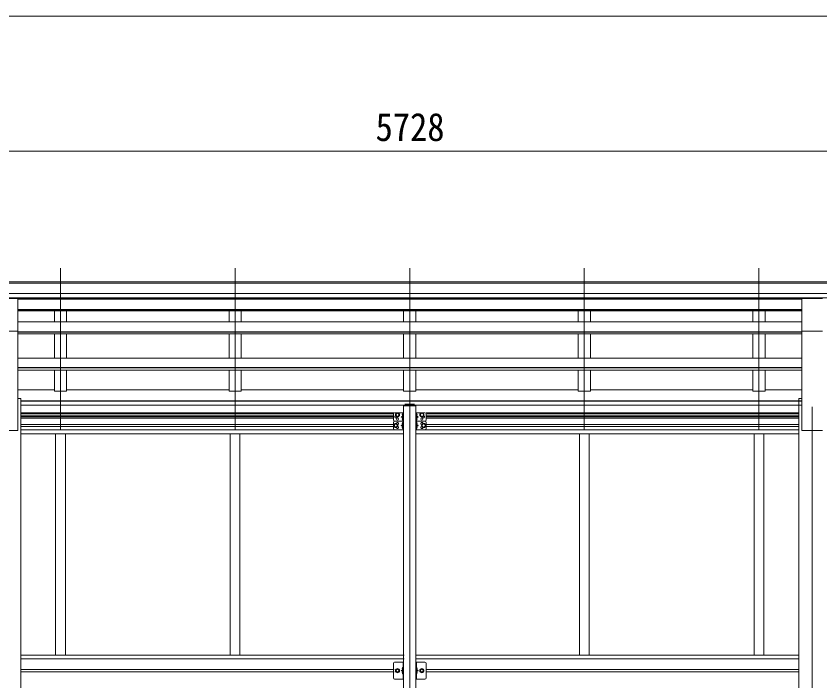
# Model space of a CAD drawing. Units: millimetres at full size, sheet at 1:35; details may follow other scales. Extents: x -9783 to 9892, y -6828 to 6752.
# Drawn here: x 3601 to 6897, y 458 to 3185 of the extents above; entities that cross this region are included whole.
import ezdxf
from ezdxf.enums import TextEntityAlignment as Align

# ---------------------------------------------------------------- set-up
doc = ezdxf.new("R2010")
doc.units = ezdxf.units.MM
doc.header["$LTSCALE"] = 35
for name, color, linetype, lineweight in [('0-1_本体', 4, 'Continuous', 9), ('0-2_部品', 7, 'Continuous', 9), ('0-8_PARTS2', 2, 'Continuous', 9), ('0-A_寸法', 4, 'Continuous', 9), ('1-1_GLASS', 4, 'Continuous', 9), ('1-3_NOTPRINT', 7, 'Continuous', 9), ('1-7', 7, 'Continuous', 9), ('1-8', 2, 'Continuous', 9)]:
    doc.layers.add(name, color=color, linetype=linetype, lineweight=lineweight)
doc.styles.add('ＭＳ ゴシック', font='')
doc.styles.get('ＭＳ ゴシック').set_extended_font_data('MS Gothic')

msp = doc.modelspace()

# ---------------------------------------------------------------- linework, layer by layer
at = {"layer": '0-1_本体'}
for p, q in [((8072.84, 2095.71), (2367.84, 2095.71)), ((8072.84, 2090.35), (2367.84, 2090.35)), ((8072.84, 2046.83), (2357.84, 2046.83)), ((8072.84, 2029.16), (2357.84, 2029.16)), ((6822.84, 2026.79), (3607.84, 2026.79)), ((6822.84, 2023.83), (3607.84, 2023.83)), ((3758.34, 2026.79), (3758.34, 2023.83)), ((3808.34, 2026.79), (3808.34, 2023.83)), ((4474.34, 2026.79), (4474.34, 2023.83)), ((4524.34, 2026.79), (4524.34, 2023.83)), ((5190.34, 2026.79), (5190.34, 2023.83)), ((5240.34, 2026.79), (5240.34, 2023.83)), ((5906.34, 2026.79), (5906.34, 2023.83)), ((5956.34, 2026.79), (5956.34, 2023.83)), ((6622.34, 2026.79), (6622.34, 2023.83)), ((6672.34, 2026.79), (6672.34, 2023.83)), ((6822.84, 1981.87), (3607.84, 1981.87)), ((6822.84, 1980.18), (3607.84, 1980.18)), ((6822.84, 1976.39), (3607.84, 1976.39)), ((3758.34, 1976.39), (3758.34, 1930.97)), ((3808.34, 1976.39), (3808.34, 1930.97)), ((4474.34, 1976.39), (4474.34, 1930.97)), ((4524.34, 1976.39), (4524.34, 1930.97)), ((5190.34, 1976.39), (5190.34, 1930.97)), ((5240.34, 1976.39), (5240.34, 1930.97)), ((5906.34, 1976.39), (5906.34, 1930.97)), ((5956.34, 1976.39), (5956.34, 1930.97)), ((6622.34, 1976.39), (6622.34, 1930.97)), ((6672.34, 1976.39), (6672.34, 1930.97)), ((6822.84, 1930.97), (3607.84, 1930.97)), ((3607.84, 1486.18), (3607.84, 1893.13)), ((6822.84, 1890.39), (3607.84, 1890.39)), ((6822.84, 1888.7), (3607.84, 1888.7)), ((6822.84, 1881.83), (3607.84, 1881.83)), ((3758.34, 1881.83), (3758.34, 1782.73)), ((3808.34, 1881.83), (3808.34, 1782.73)), ((4474.34, 1881.83), (4474.34, 1782.73)), ((4524.34, 1881.83), (4524.34, 1782.73)), ((5190.34, 1881.83), (5190.34, 1782.73)), ((5240.34, 1881.83), (5240.34, 1782.73)), ((5906.34, 1881.83), (5906.34, 1782.73)), ((5956.34, 1881.83), (5956.34, 1782.73)), ((6622.34, 1881.83), (6622.34, 1782.73)), ((6672.34, 1881.83), (6672.34, 1782.73)), ((6822.84, 1486.18), (6822.84, 1893.13)), ((6822.84, 1782.73), (3607.84, 1782.73)), ((6822.84, 1743.59), (3607.84, 1743.59)), ((6822.84, 1741.92), (3607.84, 1741.92)), ((6822.84, 1732.28), (3607.84, 1732.28)), ((3808.34, 1732.28), (3808.34, 1646.78)), ((4524.34, 1732.28), (4524.34, 1646.78)), ((5240.34, 1732.28), (5240.34, 1646.78)), ((5956.34, 1732.28), (5956.34, 1646.78)), ((6672.34, 1732.28), (6672.34, 1646.78)), ((3758.34, 1651.99), (3607.84, 1651.99)), ((4474.34, 1651.99), (3808.34, 1651.99)), ((5190.34, 1651.99), (4524.34, 1651.99)), ((5906.34, 1651.99), (5240.34, 1651.99)), ((6622.34, 1651.99), (5956.34, 1651.99)), ((6822.84, 1651.99), (6672.34, 1651.99)), ((3620.34, 1616.18), (3607.84, 1616.18)), ((3620.34, 1616.18), (3620.34, -1563.82)), ((6822.84, 1616.18), (6810.34, 1616.18)), ((6810.34, 1616.18), (6810.34, -1563.82)), ((6822.84, 1607.69), (3620.34, 1607.69)), ((6822.84, 1606.31), (3620.34, 1606.31)), ((6822.84, 1589.13), (3620.34, 1589.13)), ((3607.84, 1486.18), (3522.84, 1486.18)), ((6907.84, 1486.18), (6822.84, 1486.18))]:
    msp.add_line(p, q, dxfattribs=at)
for points in [[(3758.34, 1732.28), (3758.34, 1646.78), (3808.34, 1646.78)], [(4474.34, 1732.28), (4474.34, 1646.78), (4524.34, 1646.78)], [(5190.34, 1732.28), (5190.34, 1646.78), (5240.34, 1646.78)], [(5906.34, 1732.28), (5906.34, 1646.78), (5956.34, 1646.78)], [(6622.34, 1732.28), (6622.34, 1646.78), (6672.34, 1646.78)]]:
    msp.add_lwpolyline(points, dxfattribs=at)
at = {"layer": '0-2_部品'}
for p, q in [((3522.84, 2027.28), (3607.84, 2027.28)), ((3607.84, 1893.13), (3607.84, 2027.28)), ((6822.84, 2027.28), (6907.84, 2027.28)), ((6822.84, 1893.13), (6822.84, 2027.28)), ((3522.84, 1893.13), (3607.84, 1893.13)), ((6822.84, 1893.13), (6907.84, 1893.13))]:
    msp.add_line(p, q, dxfattribs=at)
at = {"layer": '0-8_PARTS2'}
for p, q in [((3783.34, 1488.93), (3783.34, 2151.46)), ((4499.34, 1488.93), (4499.34, 2151.46)), ((5215.34, 1488.93), (5215.34, 2151.46)), ((5931.34, 1488.93), (5931.34, 2151.46)), ((6647.34, 1488.93), (6647.34, 2151.46)), ((6865.34, 1582.73), (6865.34, -1667.27))]:
    msp.add_line(p, q, dxfattribs=at)
at = {"layer": '0-A_寸法', "color": 6}
for p, q in [((-3396.66, 3185.28), (8099.34, 3185.28)), ((2351.34, 2631.08), (8079.34, 2631.08))]:
    msp.add_line(p, q, dxfattribs=at)
at = {"layer": '1-1_GLASS'}
for p, q in [((3620.34, 1557.62), (5150.34, 1557.62)), ((3620.34, 1554.12), (5148.37, 1554.12)), ((5283.13, 1557.62), (6810.34, 1557.62)), ((5285.13, 1554.12), (6810.34, 1554.12)), ((3620.34, 1545.12), (5148.34, 1545.12)), ((3620.34, 1541.62), (5148.34, 1541.62)), ((5148.34, 1536.62), (3620.34, 1536.62)), ((5285.13, 1545.12), (6810.34, 1545.12)), ((5285.13, 1541.62), (6810.34, 1541.62)), ((6810.34, 1536.62), (5285.13, 1536.62)), ((3620.34, 1510.62), (5148.34, 1510.62)), ((3620.34, 1501.62), (5148.34, 1501.62)), ((3620.34, 1488.12), (5190.34, 1488.12)), ((5243.13, 1488.12), (6810.34, 1488.12)), ((5285.13, 1510.62), (6810.34, 1510.62)), ((5285.13, 1501.62), (6810.34, 1501.62)), ((3620.34, 1472.12), (5190.34, 1472.12)), ((3763.34, 1472.12), (3763.34, 564.61)), ((3803.34, 1472.12), (3803.34, 564.61)), ((4479.34, 1472.12), (4479.34, 564.61)), ((4519.34, 1472.12), (4519.34, 564.61)), ((5243.13, 1472.12), (6810.34, 1472.12)), ((5911.34, 1472.61), (5911.34, 564.61)), ((5951.34, 1472.61), (5951.34, 564.61)), ((6627.34, 1472.61), (6627.34, 564.61)), ((6667.34, 1472.61), (6667.34, 564.61))]:
    msp.add_line(p, q, dxfattribs=at)
at = {"layer": '1-3_NOTPRINT', "color": 4}
for p, q in [((3620.34, 564.61), (5193.13, 564.61)), ((5243.13, 564.61), (6810.34, 564.61)), ((3620.34, 549.12), (5193.13, 549.12)), ((5243.13, 549.12), (6810.34, 549.12)), ((3620.34, 504.61), (5151.13, 504.61)), ((5151.13, 495.61), (3620.34, 495.61)), ((5285.13, 504.61), (6810.34, 504.61)), ((6810.34, 495.61), (5285.13, 495.61))]:
    msp.add_line(p, q, dxfattribs=at)
at = {"layer": '1-7'}
for p, q in [((5189.84, 1587.58), (5189.84, 1586.08)), ((5240.84, 1586.08), (5189.84, 1586.08)), ((5239.34, 1589.08), (5191.34, 1589.08)), ((5195.34, 1592.89), (5235.34, 1592.89)), ((5240.84, 1587.58), (5240.84, 1586.08)), ((5148.34, 1553.62), (5148.34, 1528.62)), ((5153.34, 1558.62), (5190.34, 1558.62)), ((5187.34, 1554.12), (5186.54, 1553.97)), ((5187.84, 1558.62), (5187.84, 1523.62)), ((5190.34, 1558.62), (5190.34, 1523.62)), ((5240.34, 1558.62), (5240.34, 1523.62)), ((5277.34, 1558.62), (5240.34, 1558.62)), ((5242.84, 1558.62), (5242.84, 1523.62)), ((5243.34, 1554.12), (5244.14, 1553.97)), ((5282.34, 1553.62), (5282.34, 1528.62)), ((5148.34, 1518.62), (5148.34, 1493.62)), ((5153.34, 1523.62), (5190.34, 1523.62)), ((5187.84, 1541.12), (5180.84, 1541.12)), ((5187.34, 1546.12), (5186.54, 1546.26)), ((5187.34, 1536.12), (5186.54, 1535.97)), ((5187.34, 1528.12), (5186.54, 1528.26)), ((5187.34, 1519.12), (5186.54, 1518.97)), ((5187.34, 1546.12), (5187.84, 1546.2)), ((5187.34, 1528.12), (5187.84, 1528.2)), ((5187.84, 1523.62), (5187.84, 1488.62)), ((5277.34, 1523.62), (5240.34, 1523.62)), ((5243.34, 1546.12), (5242.84, 1546.2)), ((5242.84, 1541.12), (5249.84, 1541.12)), ((5243.34, 1528.12), (5242.84, 1528.2)), ((5242.84, 1523.62), (5242.84, 1488.62)), ((5243.34, 1546.12), (5244.14, 1546.26)), ((5243.34, 1536.12), (5244.14, 1535.97)), ((5243.34, 1528.12), (5244.14, 1528.26)), ((5243.34, 1519.12), (5244.14, 1518.97)), ((5282.34, 1518.62), (5282.34, 1493.62)), ((5153.34, 1488.62), (5190.34, 1488.62)), ((5187.84, 1506.12), (5180.84, 1506.12)), ((5187.34, 1511.12), (5186.54, 1511.26)), ((5187.34, 1501.12), (5186.54, 1500.97)), ((5187.34, 1493.12), (5186.54, 1493.26)), ((5187.34, 1511.12), (5187.84, 1511.2)), ((5187.34, 1493.12), (5187.84, 1493.2)), ((5277.34, 1488.62), (5240.34, 1488.62)), ((5243.34, 1511.12), (5242.84, 1511.2)), ((5242.84, 1506.12), (5249.84, 1506.12)), ((5243.34, 1493.12), (5242.84, 1493.2)), ((5243.34, 1511.12), (5244.14, 1511.26)), ((5243.34, 1501.12), (5244.14, 1500.97)), ((5243.34, 1493.12), (5244.14, 1493.26)), ((5148.34, 470.62), (5148.34, 530.62)), ((5153.34, 535.62), (5190.34, 535.62)), ((5187.84, 535.62), (5187.84, 465.62)), ((5277.34, 535.62), (5240.34, 535.62)), ((5242.84, 535.62), (5242.84, 465.62)), ((5282.34, 470.62), (5282.34, 530.62)), ((5187.84, 505.62), (5180.84, 500.62)), ((5187.84, 500.62), (5180.84, 500.62)), ((5187.84, 495.62), (5180.84, 500.62)), ((5187.34, 513.62), (5186.54, 513.47)), ((5187.34, 505.62), (5186.54, 505.76)), ((5187.34, 495.62), (5186.54, 495.47)), ((5187.34, 505.62), (5187.84, 505.7)), ((5243.34, 505.62), (5242.84, 505.7)), ((5242.84, 505.62), (5249.84, 500.62)), ((5242.84, 500.62), (5249.84, 500.62)), ((5242.84, 495.62), (5249.84, 500.62)), ((5243.34, 513.62), (5244.14, 513.47)), ((5243.34, 505.62), (5244.14, 505.76)), ((5243.34, 495.62), (5244.14, 495.47)), ((5187.34, 487.62), (5186.54, 487.76)), ((5187.34, 487.62), (5187.84, 487.7)), ((5243.34, 487.62), (5242.84, 487.7)), ((5243.34, 487.62), (5244.14, 487.76))]:
    msp.add_line(p, q, dxfattribs=at)
at = {"layer": '1-7', "color": 4}
for p, q in [((5190.34, 1586.08), (5190.34, -1267.27)), ((5240.34, 1586.08), (5240.34, -1267.27))]:
    msp.add_line(p, q, dxfattribs=at)
at = {"layer": '1-7'}
for points in [[(5165.34, 1542.11), (5171.84, 1545.86), (5171.84, 1553.37), (5165.34, 1557.12), (5158.84, 1553.37), (5158.84, 1545.86)], [(5265.34, 1542.11), (5258.84, 1545.86), (5258.84, 1553.37), (5265.34, 1557.12), (5271.84, 1553.37), (5271.84, 1545.86)], [(5158.34, 1498.61), (5164.84, 1502.36), (5164.84, 1509.87), (5158.34, 1513.62), (5151.84, 1509.87), (5151.84, 1502.36)], [(5272.34, 1498.61), (5265.84, 1502.36), (5265.84, 1509.87), (5272.34, 1513.62), (5278.84, 1509.87), (5278.84, 1502.36)], [(5172.85, 500.62), (5169.1, 494.12), (5161.59, 494.12), (5157.84, 500.62), (5161.59, 507.12), (5169.1, 507.12)], [(5257.84, 500.62), (5261.59, 494.12), (5269.1, 494.12), (5272.85, 500.62), (5269.1, 507.12), (5261.59, 507.12)]]:
    msp.add_lwpolyline(points, close=True, dxfattribs=at)
for points in [[(5188.23, 1550.12), (5187.6, 1551.3), (5185.36, 1552.42)], [(5188.23, 1550.12), (5187.6, 1548.93), (5185.36, 1547.82)], [(5187.34, 1546.12), (5187.34, 1554.12), (5187.84, 1554.03), (5187.84, 1546.2)], [(5242.46, 1550.12), (5243.09, 1551.3), (5245.32, 1552.42)], [(5242.46, 1550.12), (5243.09, 1548.93), (5245.32, 1547.82)], [(5243.34, 1546.12), (5243.34, 1554.12), (5242.84, 1554.03), (5242.84, 1546.2)], [(5153.34, 1523.62), (5190.34, 1523.62), (5190.34, 1488.62)], [(5187.84, 1546.12), (5180.84, 1541.12), (5187.84, 1536.12)], [(5188.23, 1532.12), (5187.6, 1533.3), (5185.36, 1534.42)], [(5188.23, 1532.12), (5187.6, 1530.93), (5185.36, 1529.82)], [(5188.23, 1515.12), (5187.6, 1516.3), (5185.36, 1517.42)], [(5187.34, 1528.12), (5187.34, 1536.12), (5187.84, 1536.03), (5187.84, 1528.2)], [(5187.34, 1511.12), (5187.34, 1519.12), (5187.84, 1519.03), (5187.84, 1511.2)], [(5277.34, 1523.62), (5240.34, 1523.62), (5240.34, 1488.62)], [(5242.46, 1532.12), (5243.09, 1533.3), (5245.32, 1534.42)], [(5242.46, 1532.12), (5243.09, 1530.93), (5245.32, 1529.82)], [(5242.46, 1515.12), (5243.09, 1516.3), (5245.32, 1517.42)], [(5242.84, 1546.12), (5249.84, 1541.12), (5242.84, 1536.12)], [(5243.34, 1528.12), (5243.34, 1536.12), (5242.84, 1536.03), (5242.84, 1528.2)], [(5243.34, 1511.12), (5243.34, 1519.12), (5242.84, 1519.03), (5242.84, 1511.2)], [(5187.84, 1511.12), (5180.84, 1506.12), (5187.84, 1501.12)], [(5188.23, 1515.12), (5187.6, 1513.93), (5185.36, 1512.82)], [(5188.23, 1497.12), (5187.6, 1498.3), (5185.36, 1499.42)], [(5188.23, 1497.12), (5187.6, 1495.93), (5185.36, 1494.82)], [(5187.34, 1493.12), (5187.34, 1501.12), (5187.84, 1501.03), (5187.84, 1493.2)], [(5242.46, 1515.12), (5243.09, 1513.93), (5245.32, 1512.82)], [(5242.46, 1497.12), (5243.09, 1498.3), (5245.32, 1499.42)], [(5242.46, 1497.12), (5243.09, 1495.93), (5245.32, 1494.82)], [(5242.84, 1511.12), (5249.84, 1506.12), (5242.84, 1501.12)], [(5243.34, 1493.12), (5243.34, 1501.12), (5242.84, 1501.03), (5242.84, 1493.2)], [(5153.34, 465.62), (5190.34, 465.62), (5190.34, 535.62)], [(5277.34, 465.62), (5240.34, 465.62), (5240.34, 535.62)], [(5188.23, 509.62), (5187.6, 510.8), (5185.36, 511.92)], [(5188.23, 509.62), (5187.6, 508.43), (5185.36, 507.32)], [(5187.34, 505.62), (5187.34, 513.62), (5187.84, 513.53), (5187.84, 505.7)], [(5187.34, 487.62), (5187.34, 495.62), (5187.84, 495.53), (5187.84, 487.7)], [(5242.46, 509.62), (5243.09, 510.8), (5245.32, 511.92)], [(5242.46, 509.62), (5243.09, 508.43), (5245.32, 507.32)], [(5243.34, 505.62), (5243.34, 513.62), (5242.84, 513.53), (5242.84, 505.7)], [(5243.34, 487.62), (5243.34, 495.62), (5242.84, 495.53), (5242.84, 487.7)], [(5188.23, 491.62), (5187.6, 492.8), (5185.36, 493.92)], [(5188.23, 491.62), (5187.6, 490.43), (5185.36, 489.32)], [(5242.46, 491.62), (5243.09, 492.8), (5245.32, 493.92)], [(5242.46, 491.62), (5243.09, 490.43), (5245.32, 489.32)]]:
    msp.add_lwpolyline(points, dxfattribs=at)
for centre, radius in [((5165.34, 1549.62), 8.5), ((5165.34, 1549.62), 7.5), ((5165.34, 1549.62), 6.5), ((5265.34, 1549.62), 8.5), ((5265.34, 1549.62), 7.5), ((5265.34, 1549.62), 6.5), ((5165.34, 1532.62), 4.25), ((5265.34, 1532.62), 4.25), ((5158.34, 1506.12), 8.5), ((5158.34, 1506.12), 7.5), ((5158.34, 1506.12), 6.5), ((5272.34, 1506.12), 8.5), ((5272.34, 1506.12), 7.5), ((5272.34, 1506.12), 6.5), ((5165.34, 500.62), 8.5), ((5165.34, 500.62), 7.5), ((5165.34, 500.62), 6.5), ((5165.34, 500.62), 5.5), ((5265.34, 500.62), 8.5), ((5265.34, 500.62), 7.5), ((5265.34, 500.62), 6.5), ((5265.34, 500.62), 5.5)]:
    msp.add_circle(centre, radius, dxfattribs=at)
for centre, radius, start, end in [((5191.34, 1587.58), 1.5, 90, 180), ((5239.34, 1587.58), 1.5, 0, 90), ((5153.34, 1553.62), 5, 90, 180), ((5191.44, 1550.12), 6.5, 147.94412, 212.05588), ((5186.7, 1553.09), 0.9, 100, 147.94412), ((5243.99, 1553.09), 0.9, 32.05588, 80), ((5239.24, 1550.12), 6.5, 327.94412, 32.05588), ((5277.34, 1553.62), 5, 0, 90), ((5153.34, 1528.62), 5, 180, 270), ((5153.34, 1518.62), 5, 90, 180), ((5158.34, 1541.12), 4.25, 94.76077, 6.29431), ((5165.34, 1514.62), 4.25, 274.76077, 186.29431), ((5191.44, 1532.12), 6.5, 147.94412, 212.05588), ((5191.44, 1515.12), 6.5, 147.94412, 212.05588), ((5186.7, 1547.14), 0.9, 212.05588, 260), ((5186.7, 1535.09), 0.9, 100, 147.94412), ((5186.7, 1529.14), 0.9, 212.05588, 260), ((5186.7, 1518.09), 0.9, 100, 147.94412), ((5243.99, 1547.14), 0.9, 280, 327.94412), ((5243.99, 1535.09), 0.9, 32.05588, 80), ((5243.99, 1529.14), 0.9, 280, 327.94412), ((5243.99, 1518.09), 0.9, 32.05588, 80), ((5239.24, 1532.12), 6.5, 327.94412, 32.05588), ((5239.24, 1515.12), 6.5, 327.94412, 32.05588), ((5265.34, 1514.62), 4.25, 353.70569, 265.23923), ((5272.34, 1541.12), 4.25, 173.70569, 85.23923), ((5277.34, 1528.62), 5, 270, 0), ((5277.34, 1518.62), 5, 0, 90), ((5153.34, 1493.62), 5, 180, 270), ((5165.34, 1497.62), 4.25, 173.70569, 85.23923), ((5191.44, 1497.12), 6.5, 147.94412, 212.05588), ((5186.7, 1512.14), 0.9, 212.05588, 260), ((5186.7, 1500.09), 0.9, 100, 147.94412), ((5186.7, 1494.14), 0.9, 212.05588, 260), ((5243.99, 1512.14), 0.9, 280, 327.94412), ((5243.99, 1500.09), 0.9, 32.05588, 80), ((5243.99, 1494.14), 0.9, 280, 327.94412), ((5239.24, 1497.12), 6.5, 327.94412, 32.05588), ((5265.34, 1497.62), 4.25, 94.76077, 6.29431), ((5277.34, 1493.62), 5, 270, 0), ((5153.34, 530.62), 5, 90, 180), ((5277.34, 530.62), 5, 0, 90), ((5191.44, 509.62), 6.5, 147.94412, 212.05588), ((5191.44, 491.62), 6.5, 147.94412, 212.05588), ((5186.7, 512.59), 0.9, 100, 147.94412), ((5186.7, 506.64), 0.9, 212.05588, 260), ((5186.7, 494.59), 0.9, 100, 147.94412), ((5243.99, 512.59), 0.9, 32.05588, 80), ((5243.99, 506.64), 0.9, 280, 327.94412), ((5243.99, 494.59), 0.9, 32.05588, 80), ((5239.24, 509.62), 6.5, 327.94412, 32.05588), ((5239.24, 491.62), 6.5, 327.94412, 32.05588), ((5153.34, 470.62), 5, 180, 270), ((5186.7, 488.64), 0.9, 212.05588, 260), ((5243.99, 488.64), 0.9, 280, 327.94412), ((5277.34, 470.62), 5, 270, 0)]:
    msp.add_arc(centre, radius, start, end, dxfattribs=at)
at = {"layer": '1-8'}
msp.add_line((5215.34, 1601.86), (5215.34, -1534.88), dxfattribs=at)

# ---------------------------------------------------------------- texts
at = {"layer": '0-A_寸法', "color": 7, "style": 'ＭＳ ゴシック', "width": 0.9}
msp.add_text('5728', height=115.5, dxfattribs=at).set_placement((5075.34, 2638.08), align=Align.BOTTOM_LEFT)

doc.saveas('drawing.dxf')
